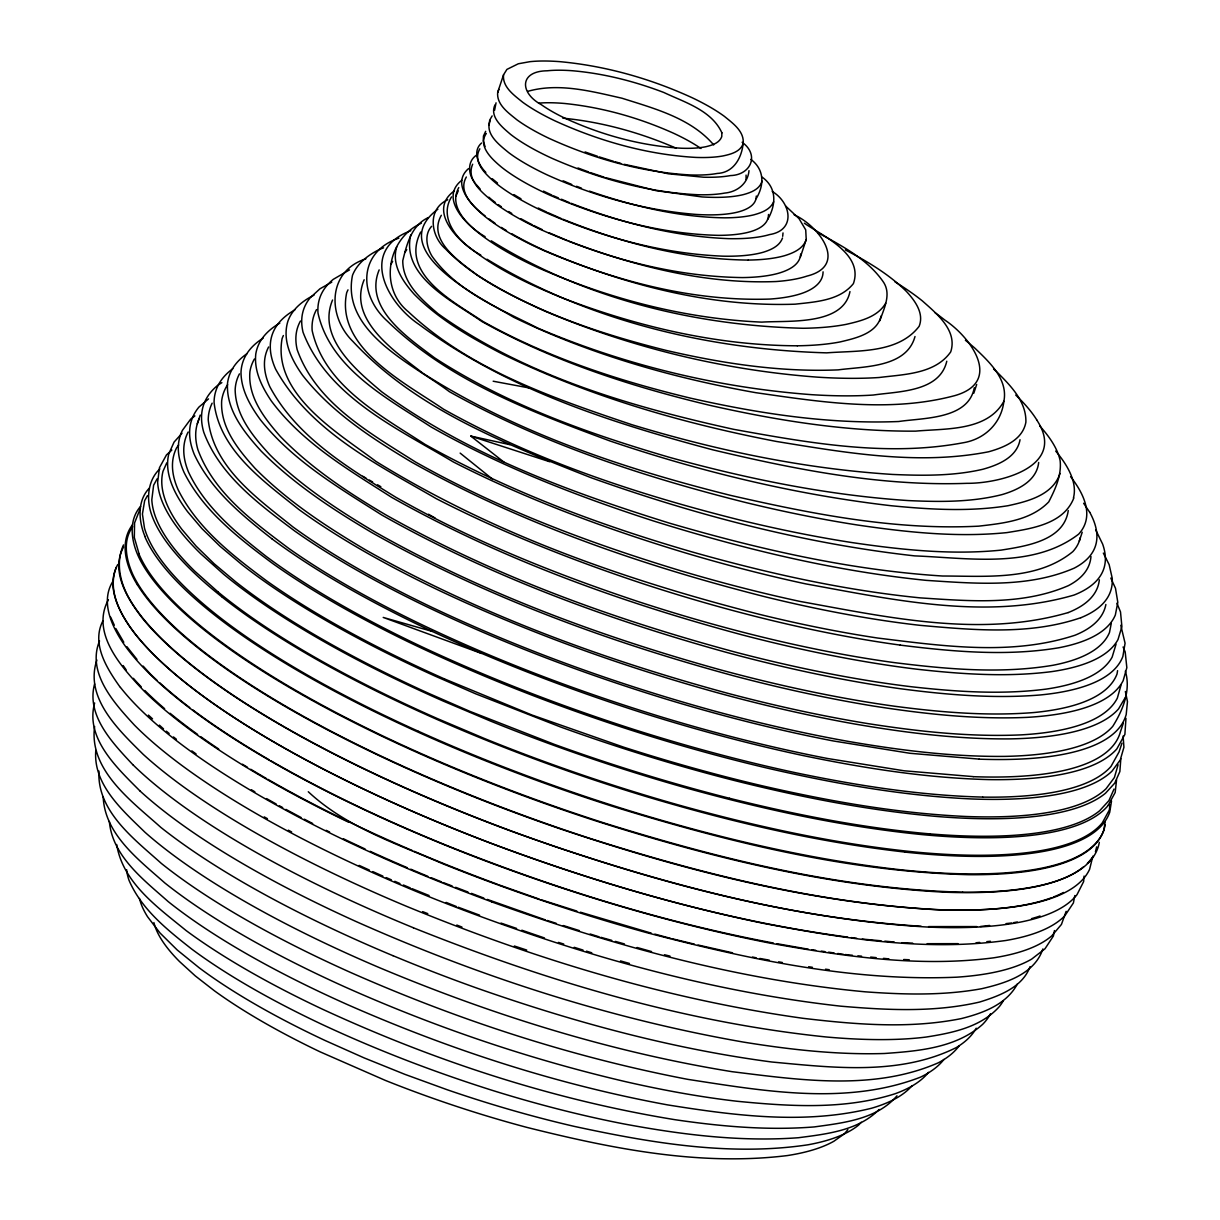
<?xml version="1.0" encoding="UTF-8"?>
<svg xmlns="http://www.w3.org/2000/svg" width="1220" height="1220" viewBox="0 0 1220 1220"><rect width="100%" height="100%" fill="white"/><g stroke="black" fill="none" stroke-linecap="round" stroke-linejoin="round"><path stroke-width="1.5" d="M364.155 279.776C347.181 320.296 396.134 352.153 423.004 373.305C516.655 433.039 623.313 468.556 730.46 495.35C811.727 513.91 894.901 530.456 978.669 526.155C1003.145 523.319 1030.687 520.559 1048.758 501.877C1055.254 489.159 1061.69 475.434 1060.149 460.809A343.643 93.665 18.4 0 0 1039.745 425.963M109.358 821.456C112.362 856.272 143.914 879.986 168.162 901.565A436.424 118.95 18.4 0 0 347.273 1004.518C449.921 1049.688 557.357 1084.641 667.752 1104.923C734.76 1115.614 804.651 1124.825 871.492 1108.248A489.296 133.361 18.4 0 0 912.102 1085.663M494.588 110.319L496.037 102.831M458.781 187.59C448.609 205.844 465.994 222.985 479.277 233.447A153.964 41.968 18.4 0 0 539.194 268.217C609.42 298.961 685.091 318.816 761.844 322.126C787.784 320.372 843.218 325.908 849.959 291.58M98.957 771.07C96.792 811.346 134.444 839.192 161.33 863.409A464.454 126.59 18.4 0 0 350.689 972.508C458.705 1020.225 571.753 1057.115 687.821 1079.364C763.995 1091.031 846.177 1105.762 920.368 1077.199A502.213 136.869 18.4 0 0 943.96 1059.387M490.196 120.353C484.462 133.971 499.575 145.043 508.694 152.622A114.756 31.278 18.4 0 0 547.612 175.1C594.445 196.252 644.8 210.419 696.117 214.43A174.429 47.534 18.4 0 0 737.963 212.021C745.786 209.977 756.4 205.616 756.308 196.039M756.187 198.646C764.604 184.662 764.284 169.427 750.864 159.378M1068.263 510.539C1064.008 540.811 1025.73 546.163 1001.04 550.129C951.326 555.161 901.29 549.808 852.063 542.58A480.649 130.998 18.4 0 1 739.61 519.964C637.252 494.283 535.824 460.931 443.47 409.157C406.321 383.598 335.164 348.142 346.663 292.815A480.695 131.013 18.4 0 1 347.99 289.857M1125.968 718.321L1124.886 734.409L1116.834 748.912A473.101 128.939 18.4 0 1 988.535 779.595C925.782 777.979 863.592 768.142 802.226 755.378A512.034 139.553 18.4 0 1 640.881 712.343C569.816 689.544 499.986 662.887 432.292 631.426A482.373 131.47 18.4 0 1 271.923 538.828M1120.829 758.611L1119.869 771.543L1114.76 783.118L1105.534 793.198A480.451 130.952 18.4 0 1 935.801 816.378C868.061 810.4 801.174 797.209 735.263 780.739A516.929 140.879 18.4 0 1 560.117 726.815L475.525 693.768L435.143 676.109A499.437 136.121 18.4 0 1 241.621 564.387L220.012 546.24L201.986 528.657L187.666 511.79A516.914 140.879 18.4 0 1 168.863 453.733L174.079 442.067L181.993 433.283M1084.077 876.082L1083.619 881.618L1077.016 894.641A480.024 130.83 18.4 0 1 929.533 927.124M95.8 750.407C92.903 784.658 122.656 810.492 144.982 832.269A475.464 129.595 18.4 0 0 379.664 967.75C492.804 1015.208 610.854 1052.052 732.091 1071.694C800 1080.005 873.611 1091.092 938.409 1062.757A507.581 138.333 18.4 0 0 959.21 1045.754M497.699 92.308C496.372 104.6 508.435 112.865 516.807 119.728A104.264 28.426 18.4 0 0 548.893 138.272C593.194 158.539 641.079 172.157 689.849 174.933A154.772 42.181 18.4 0 0 717.253 173.438C733.327 172.752 741.562 158.371 743.132 143.655C744.596 131.424 732.61 123.113 724.299 116.296A102.785 28.014 18.4 0 0 692.258 97.783C650.534 78.614 605.608 65.865 559.843 61.656A154.772 42.181 18.4 0 0 529.876 61.686L518.302 63.775L506.91 69.403L503.54 74.801L497.699 92.308L498.919 89.456M503.54 74.801C502.213 87.078 514.276 95.358 522.648 102.205A104.264 28.411 18.4 0 0 554.734 120.749C599.035 141.017 646.92 154.635 695.69 157.41A154.772 42.181 18.4 0 0 723.094 155.916C730.688 154.269 740.311 151.89 743.132 143.655M782.691 236.299L783.011 232.929M420.671 232.044C399.26 274.164 454.77 302.392 482.708 321.317C547.536 357.612 618.799 380.869 690.779 398.208C758.886 413.549 828.715 424.362 898.713 421.51C923.479 417.774 968.344 419.497 974.292 387.746M472.658 164.212C465.598 180.377 483.516 193.751 494.374 202.749A135.877 37.027 18.4 0 0 540.978 229.665C604.266 257.801 672.891 276.65 742.462 277.58A230.809 62.906 18.4 0 0 778.817 273.173C788.089 270.413 800.091 265.106 800.701 253.989M800.381 257.054L806.222 239.547L805.718 229.879L799.009 218.594L785.588 205.982M428.342 217.572C411.475 225.304 406.763 244.244 402.768 260.699C402.646 283.635 422.135 300.059 438.102 313.753C525.225 375.897 630.328 406.519 733.678 429.333C808.86 442.89 886.909 457.027 963.007 442.784C984.494 439.353 1001.345 423.294 1003.877 401.304C1008.269 379.329 989.252 361.989 974.963 348.249A269.223 73.368 18.4 0 0 965.401 340.273M1109.926 804.59L1109.331 810.019L1102.285 822.875A482.845 131.592 18.4 0 1 915.61 852.063C836.645 844.118 758.886 827.145 682.468 806.069A518.409 141.291 18.4 0 1 484.248 738.42L437.599 718.671A506.437 138.028 18.4 0 1 217.785 591.746M1116.574 779.839L1115.171 792.512L1108.126 805.352M489.159 124.974L489.708 120.139L492.133 115.915M486.292 133.438C477.355 146.232 492.346 159.469 501.45 167.094A121.344 33.077 18.4 0 0 550.449 195.413C603.504 218.212 660.508 234.042 718.504 235.353A189.542 51.652 18.4 0 0 748.119 232.319C756.949 230.077 768.554 225.258 768.508 214.491M767.822 219.295C776.194 204.548 776.972 187.865 762.286 177.236M212.143 403.179A503.982 137.357 18.4 0 0 208.223 419.893C213.652 467.977 257.938 498.751 292.754 526.796A461.282 125.721 18.4 0 0 433.756 608.216C522.831 650.275 615.856 683.673 710.741 710.025A503.982 137.357 18.4 0 0 849.196 741.562C900.558 750.376 952.515 756.903 1004.731 756.385A462.243 125.98 18.4 0 0 1112.777 726.312C1122.873 710.269 1131.123 690.078 1125.343 671.107M823.073 271.831C823.027 283.772 811.071 290.329 801.128 293.623A262.91 71.66 18.4 0 1 769.972 299.052C691.923 301.691 614.529 280.646 543.205 250.283A144.585 39.406 18.4 0 1 485.591 216.992C474.702 207.751 457.195 192.775 466.33 177.007M1103.902 829.691L1105.091 822.219M1111.527 800.961L1109.743 812.185A484.614 132.08 18.4 0 1 904.63 852.063M421.358 223.229C387.502 238.251 378.429 287.737 408.41 311.801C470.173 369.828 552.95 398.086 631.777 424.667C716.582 450.439 804.026 468.785 892.598 474.443C922.716 475.739 953.278 476.136 982.817 469.273C998.235 464.988 1016.824 457.424 1020.042 439.734M396.759 246.852C391.147 264.694 402.875 281.622 414.251 294.294C439.413 319.792 470.905 337.681 502.457 354.059C588.986 396.302 682.224 423.34 776.576 441.487C846.268 452.803 918.416 465.552 988.657 451.766C1004.075 447.466 1022.665 439.901 1025.883 422.212C1026.493 401.731 1010.846 385.932 997.38 372.451A295.225 80.459 18.4 0 0 993.553 368.974M1117.581 670.649L1117.032 673.958A448.121 122.137 18.4 0 1 1033.813 712.541C987.315 716.292 940.65 712.282 894.519 706.227A491.812 134.048 18.4 0 1 719.632 669.627C600.606 636.505 483.638 593.378 375.851 532.469C338.108 510.219 301.157 485.88 269.955 454.877C253.287 436.775 235.689 415.776 235.155 389.912A491.812 134.048 18.4 0 1 239.44 373.884M1074.82 895.556L1073.402 902.937L1064.862 915.747A473.894 129.152 18.4 0 1 1005.707 940.513C924.714 951.661 842.822 938.394 763.217 923.311C675.727 905.118 589.839 879.712 505.98 848.906A522.739 142.465 18.4 0 1 136.442 635.513M1111.267 623.466L1109.498 632.448A429.852 117.15 18.4 0 1 1052.814 665.296C1000.354 674.05 946.827 669.139 894.397 662.628A476.928 129.991 18.4 0 1 637.801 601.46C554.383 573.674 472.323 540.75 395.768 497.226C348.478 467.977 296.826 437.279 269.803 386.679A477.02 130.006 18.4 0 1 268.613 346.983M1054.461 930.555L1053.379 936.045L1044.991 948.779L1031.723 959.057A464.271 126.529 18.4 0 1 956.587 977.189C851.575 981.658 747.631 959.027 646.615 932.629C577.35 913.475 509.213 890.417 442.54 863.653C395.844 843.371 346.251 827.129 308.279 791.749M94.611 683.901C85.964 715.835 113.033 743.392 132.919 764.787M915 336.522C906.49 367.799 864.248 366.351 838.216 369.873C780.236 372.313 722.362 363.453 666.029 350.369C600.209 333.853 534.528 312.015 477.142 275.003C459.97 261.98 427.046 240.401 441.32 215.284M946.781 361.227C939.644 392.077 898.545 391.33 873.413 395.021A426.466 116.235 18.4 0 1 811.346 394.655C717.512 387.625 624.792 365.039 538.188 328.271C500.398 309.026 457.469 292.037 432.002 256.185C426.695 247.34 423.996 234.697 431.575 226.34M1092.876 856.12L1089.597 869.311A482.434 131.486 18.4 0 1 939.247 909.708C819.916 903.654 703.055 874.374 589.611 838.293A521.154 142.038 18.4 0 1 132.888 574.605C126.194 559.858 122.275 540.689 132.736 526.75M1095.438 851.804L1096.658 846.848M410.728 235.018C401.014 276.986 453.794 301.66 481.61 321.348C552.828 361.227 631.228 386.511 710.33 405.437C777.689 420.61 846.482 431.636 915.717 431.133C945.424 428.372 987.224 431.499 1003.877 401.304M116.449 567.117C107.711 587.994 118.34 610.168 130.235 627.385M96.883 660.035C84.104 697.87 118.935 730.261 143.167 754.326A508.054 138.47 18.4 0 0 406.214 906.185C533.506 958.63 666.41 999.241 802.989 1018.303C855.403 1024.464 909.083 1029.085 961.269 1018.593C982.71 1013.195 1006.302 1004.716 1017.358 984.006M797.285 345.779A347.151 94.611 18.4 0 0 840.229 341.905C855.555 338.23 876.844 333.639 881.13 315.934M879.849 320.738C884.073 308.111 891.972 293.547 882.731 281.073C866.932 258.792 841.678 245.799 818.3 232.898M94.657 702.995C84.836 738.451 117.318 768.066 139.827 790.804M1038.678 462.487C1036.71 480.954 1017.968 489.891 1002.169 494.558C971.547 502.365 939.674 501.999 908.336 500.581C827.45 495.228 747.616 478.911 669.582 457.378C587.826 433.496 506.285 404.476 434.503 357.78C408.41 338.016 363.316 308.187 379.161 269.879M1120.997 685.198L1117.337 698.114A455.731 124.211 18.4 0 1 1021.003 734.882C969.717 737.124 918.523 731.512 867.923 723.612A498.431 135.847 18.4 0 1 728.309 693.448C602.771 659.38 479.49 614.178 366 550.083C326.472 526.75 287.691 501.283 255.224 468.526C238.358 449.814 220.21 427.671 221.659 400.938A498.431 135.847 18.4 0 1 227.621 384.696M94.626 726.479C88.618 770.262 131.974 801.418 160.842 827.389A485.88 132.431 18.4 0 0 392.992 955.702M1118.084 764.757L1114.409 777.506L1106.113 788.669A477.066 130.022 18.4 0 1 965.843 816.485C896.99 813.313 828.883 801.174 761.814 785.711A515.053 140.376 18.4 0 1 623.603 747.143L531.905 714.996L444.446 678.915M1116.056 644.16L1112.167 657.046A439.246 119.712 18.4 0 1 1045.921 689.132C1001.178 694.851 955.946 691.725 911.294 686.738A484.98 132.172 18.4 0 1 735.828 652.258C614.636 619.623 495.381 576.618 385.794 514.84C347.99 492.544 310.932 468.053 280.249 436.363C264.511 418.46 247.69 397.018 249.917 371.719A484.98 132.187 18.4 0 1 254.4 359.046M123.495 544.928C114.848 563.976 120.81 585.341 131.47 602.253A522.282 142.344 18.4 0 0 554.216 846.299C675.682 887.077 801.189 919.987 929.594 927.169M197.304 423.828L200.217 415.075M451.522 196.893C439.612 216.199 454.389 236.36 470.036 247.904C497.699 269.772 529.983 284.733 562.466 297.97C637.297 326.548 716.857 345.519 797.285 345.794M495.015 104.844C489.281 116.876 502.381 127.322 510.463 134.261A109.297 29.783 18.4 0 0 552.416 158.508C598.273 178.562 647.484 192.333 697.626 194.727A163.831 44.652 18.4 0 0 724.665 193.08C737.124 191.982 747.875 183.656 749.004 170.648M973.773 393.252L976.686 384.483M1079.303 541.009L1082.216 532.255M1123.3 723.216L1120.372 731.97A469.075 127.841 18.4 0 1 973.301 776.683M1121.973 743.178L1119.045 751.932L1110.993 766.434A473.101 128.939 18.4 0 1 982.695 797.102M1030.015 966.667C1022.497 987.453 999.028 995.993 979.614 1002.047C934.017 1012.615 886.742 1010.129 840.488 1006.149C701.912 990.64 567.025 950.883 437.507 900.116A512.934 139.797 18.4 0 1 134.398 725.092C114.314 703.223 86.452 672.876 99.537 640.942M1066.128 911.34L1061.446 924.424L1051.838 935.786A469.242 127.886 18.4 0 1 993.522 957.837C918.751 967.536 843.203 956.327 769.591 943.045C671.823 923.738 576.038 895.16 482.876 859.932A521.611 142.16 18.4 0 1 124.44 644.907C112.133 627.232 100.162 602.299 112.621 581.757M139.72 509.914L134.566 522.922L134.322 537.532L139.019 553.712M762.027 181.139C759.801 189.191 751.078 192.485 743.803 194.499A174.429 47.534 18.4 0 1 701.973 196.923L656.116 190.671L605.806 177.708M1042.871 948.946C1034.499 974.399 1005.265 983.228 981.764 988.688C943.365 995.718 904.096 994.651 865.346 991.829C737.353 979.934 612.486 945.363 491.858 901.946M102.907 620.873C91.027 643.87 107.085 668.911 120.338 687.439M455.853 196.344L458.247 190.854M1114.028 789.05L1108.919 800.625L1099.693 810.705A480.451 130.952 18.4 0 1 929.96 833.885M166.743 462.914L163.023 471.24A516.914 140.879 18.4 0 0 181.841 529.312L196.145 546.179L214.171 563.762L235.811 581.909A499.392 136.106 18.4 0 0 429.287 693.631L469.685 711.275L554.276 744.337A516.929 140.895 18.4 0 0 729.423 798.261M806.222 239.547C803.172 248.834 793.274 253.013 784.658 255.666A230.809 62.906 18.4 0 1 748.287 260.058M485.667 131.318L483.455 136.03L483.272 140.925L485.041 146.629M479.826 148.84C471.759 162.763 487.405 175.909 496.982 184.052A128.375 34.983 18.4 0 0 547.704 213.363C603 237.381 662.399 253.684 722.85 256.169A207.766 56.623 18.4 0 0 763.766 252.083C771.269 249.673 779.687 245.983 782.523 237.976M1060.027 473.436C1052.814 495.167 1027.865 501.389 1007.964 505.72C969.366 511.882 930.082 509.518 891.378 505.751C795.592 494.695 701.378 471.896 610.107 441.015C531.249 411.765 448.823 380.808 387.396 321.195C358.192 295.011 358.238 251.915 398.864 238.159M1073.813 498.034C1063.55 524.264 1031.266 528.657 1006.881 532.606C957.166 537.654 907.131 532.286 857.904 525.073A480.649 130.998 18.4 0 1 745.45 502.457C643.108 476.761 541.665 443.409 449.311 391.635C413.351 364.338 340.868 332.435 352.504 275.308A480.695 131.013 18.4 0 1 380.06 249.185L383.553 247.843M332.557 300.013C316.864 337.559 356.148 370.224 381.677 391.772C467.428 454.526 568.794 491.782 669.49 523.151C758.596 549.122 849.791 570.197 942.663 576.023C986.141 576.008 1036.924 580.979 1072.807 551.638A379.893 103.532 18.4 0 0 1080.279 537.608M132.416 524.859C118.828 543.098 126.483 567.208 137.311 584.746M157.136 478.804L153.628 485.194L151.814 499.697A518.409 141.291 18.4 0 0 194.986 571.387L217.8 591.746M147.468 495.655L144.661 500.627L142.42 514.047L144.478 528.062A519.339 141.535 18.4 0 0 194.27 595.939A512.644 139.72 18.4 0 0 417.743 730.993M390.918 264.359L392.642 261.37M1125.74 696.772L1118.633 708.789A462.243 125.98 18.4 0 1 1010.587 738.878C958.371 739.381 906.414 732.869 855.037 724.055A503.982 137.357 18.4 0 1 716.582 692.502C621.697 666.15 528.672 632.753 439.596 590.693A461.282 125.721 18.4 0 1 298.58 509.289C263.779 481.229 219.478 450.47 214.064 402.387A503.982 137.357 18.4 0 1 232.806 368.699M773.663 201.788C770.262 209.596 761.57 212.677 753.96 214.811A189.542 51.667 18.4 0 1 724.345 217.831C678.289 217.129 632.936 206.134 589.565 191.159M404.887 252.525L406.763 249.612M108.412 599.691C90.005 633.5 122.64 668.529 144.692 691.679A520.513 141.855 18.4 0 0 348.584 822.188M123.586 547.002C110.303 571.25 127.322 598.7 142.221 617.991A522.648 142.45 18.4 0 0 511.836 831.384C643.718 878.812 780.617 917.577 921.1 926.254M117.745 564.509C104.462 588.757 121.481 616.222 136.381 635.513M885.689 303.231C877.607 317.032 860.588 321.058 846.085 324.383A347.151 94.611 18.4 0 1 803.141 328.271C694.622 325.587 583.846 298.412 491.263 240.813M140.605 506.361C128.13 520.452 131.272 541.329 138.714 557.082A521.108 142.023 18.4 0 0 595.451 820.77C708.911 856.867 825.772 886.132 945.103 892.201A482.434 131.486 18.4 0 0 1083.604 866.81M178.654 445.041L176.595 447.847A515.053 140.376 18.4 0 0 178.273 490.043C197.609 528.519 232.745 555.618 266.555 580.812A491.462 133.956 18.4 0 0 444.446 678.915M896.974 1095.804C876.997 1119.365 843.127 1122.934 814.335 1126.914C767.822 1130.635 721.142 1126.472 675.102 1119.716C552.767 1099.799 433.923 1060.775 321.562 1008.772A419.954 114.466 18.4 0 1 186.141 930.586C158.005 907.512 122.869 883.005 116.678 844.499M481.595 142.999C472.003 151.31 478.408 165.035 485.834 172.401M847.9 1129.659L844.347 1133.837L833.885 1141.249A452.239 123.25 18.4 0 1 787.342 1155.569C699.746 1166.381 611.54 1148.584 526.826 1127.371A343.034 93.498 18.4 0 1 385.185 1080.34L320.097 1051.838A351.238 95.724 18.4 0 1 214.43 990.808L195.276 975.909L179.493 961.512A343.034 93.498 18.4 0 1 153.903 922.579M879.117 1109.438C858.453 1130.681 826.397 1134.051 798.444 1137.726C739.945 1142.057 681.339 1134.6 623.908 1123.925A373.747 101.855 18.4 0 1 493.078 1090.604C434.976 1072.273 377.971 1050.481 322.751 1024.754A400.221 109.083 18.4 0 1 191.799 949.129C167.46 929.96 141.657 909.617 129.061 880.398A373.747 101.855 18.4 0 1 126.651 869.692M149.191 488.29C137.021 501.084 138.592 520.909 144.86 536.19M861.228 1122.247L858.651 1125.053A463.524 126.331 18.4 0 1 807.823 1144.818C729.85 1156.453 650.733 1142.85 574.467 1126.426A359.687 98.042 18.4 0 1 446.932 1089.658L404.796 1074.317L364.033 1057.862L325.237 1040.569A376.873 102.709 18.4 0 1 199.165 967.78L177.266 950.029L159.988 932.964L147.605 916.815A359.687 98.027 18.4 0 1 139.492 898.469M468.526 168.604C450.759 183.93 471.743 206.134 485.118 215.94M476.578 155.093C467.092 161.345 468.038 174.582 474.824 182.497M159.82 468.953C148.611 479.399 146.537 496.265 150.319 510.539A519.339 141.535 18.4 0 0 222.375 597.266M171.837 450.073L166.469 454.907L159.469 467.687L157.654 482.174A518.409 141.291 18.4 0 0 200.842 553.865L223.641 574.239A506.498 138.043 18.4 0 0 443.439 701.164L490.089 720.898A518.409 141.291 18.4 0 0 688.309 788.547C764.726 809.638 842.486 826.596 921.451 834.541A482.845 131.592 18.4 0 0 1108.217 805.398M208.513 398.909L198.952 407.068A512.034 139.553 18.4 0 0 194.331 454.526C210.892 489.861 241.865 515.267 271.938 538.828M454.374 190.869C426.009 211.09 460.443 244.274 480.771 255.026M437.858 209.215C381.524 251.152 486.475 300.791 513.635 317.246C589.931 354.318 672.266 377.834 755.622 392.657C821.197 402.036 889.96 413.062 955.092 395.539C1002.993 381.662 971.074 337.483 944.798 320.036A240.889 65.651 18.4 0 0 934.993 312.686M194.88 415.944L190.671 419.131L182.436 430.325A515.053 140.376 18.4 0 0 184.113 472.521C203.45 511.012 238.586 538.111 272.395 563.289A490.882 133.788 18.4 0 0 409.31 642.345C480.512 676.582 554.307 705.267 629.444 729.636A515.053 140.376 18.4 0 0 767.654 768.203C834.724 783.667 902.815 795.806 971.684 798.963A477.066 130.022 18.4 0 0 1111.969 771.162L1120.25 759.999L1123.925 747.235L1123.101 736.057M461.755 180.301C438.483 198.479 467.656 226.752 485.103 236.649M447.74 199.775C426.832 209.108 430.584 236.162 445.742 249.139C473.024 277.214 508.908 294.615 544.029 310.749C630.633 347.532 723.353 370.117 817.187 377.132A426.466 116.22 18.4 0 0 879.239 377.498C903.776 374.357 935.023 374.204 950.715 351.894C957.791 330.467 936.441 313.479 922.351 300.898A210.709 57.431 18.4 0 0 894.87 281.759M221.857 382.653L217.587 385.428A508.099 138.485 18.4 0 0 203.74 432.17C219.737 475.571 259.159 504.257 294.783 531.051A472.14 128.679 18.4 0 0 421.327 604.129C500.169 642.284 582.291 673.364 665.983 699.06A508.099 138.485 18.4 0 0 833.428 740.982L909.861 753.274L979.05 759.099M331.779 282.14L319.914 288.82L310.2 297.771A476.273 129.808 18.4 0 0 303.048 332.252C327.692 397.034 397.552 428.555 453.23 461.892C527.299 499.727 605.562 528.748 685.076 552.812A476.273 129.808 18.4 0 0 805.795 583.892C893.345 599.706 986.4 620.599 1074.042 595.055A407.831 111.157 18.4 0 0 1102.605 544.013L1095.651 529.8M410.804 230.717C359.168 249.871 385.657 302.072 419.161 324.535C505.492 388.829 609.741 422.379 712.602 449.783C795.821 469.608 881.084 486.46 967.033 483.318C1000.354 483.577 1067.317 466.589 1036.909 420.214M365.878 258.838C327.448 271.038 327.082 316.254 352.931 341.463C416.218 409.569 506.163 444.049 590.739 477.584C695.522 515.038 804.01 543.54 914.756 555.893C968.36 557.952 1032.959 569.191 1078.663 534.131A379.893 103.532 18.4 0 0 1070.58 476.669M349.515 269.879L333.243 279.365A477.325 130.098 18.4 0 0 318.008 313.113C330.376 368.531 387.06 398.254 430.904 426.847C501.283 466.772 577.045 496.265 653.905 521.092C742.629 548.771 833.489 570.975 926.102 580.354C975.329 583.557 1027.728 588.238 1074.179 568.154A394.7 107.574 18.4 0 0 1089.719 512.263M527.772 91.347C558.638 82.502 591.547 91.363 621.941 98.21C654.286 108.519 690.901 118.096 713.685 144.905M1080.813 617.716C1029.238 635.437 973.362 630.023 920.063 625.341A470.173 128.146 18.4 0 1 765.352 596.839C642.864 565.729 521.992 524.142 411.521 462.075C371.673 438.285 331.596 412.329 302.651 375.379C291.641 359.93 281.881 340.517 287.905 321.195A470.874 128.329 18.4 0 1 314.013 295.148M1068.201 612.577C980.56 638.106 887.504 617.213 799.954 601.414A476.273 129.808 18.4 0 1 679.235 570.319C588.208 542.641 498.431 508.969 415.456 461.983C370.163 433.161 316.209 403.256 297.207 349.759A476.273 129.808 18.4 0 1 300.455 321.012M980.484 926.483L989.618 925.462M1006.073 923.616L1011.563 923.006M976.091 942.77L979.66 942.404M986.827 941.642L990.411 941.26M976.778 926.575L928.572 926.59M958.005 943.655L927.154 943.701M748.302 260.073C684.542 259.433 621.682 242.948 562.832 219.203M962.671 892.201C841.312 889.029 722.332 859.597 606.904 823.851A519.156 141.489 18.4 0 1 138.79 553.651M901.748 942.709L912.636 943.136M903.715 959.515L909.251 959.759M982.679 797.087C919.926 795.501 857.751 785.665 796.385 772.9A512.034 139.553 18.4 0 1 635.04 729.85C563.976 707.051 494.146 680.394 426.451 648.948A482.373 131.47 18.4 0 1 266.097 556.335C236.024 532.774 205.052 507.367 188.49 472.033A512.034 139.553 18.4 0 1 188.139 432.032M973.209 776.621L904.02 770.781L827.587 758.504A508.099 138.485 18.4 0 1 660.142 716.567C576.45 690.871 494.329 659.807 415.486 621.636A472.14 128.679 18.4 0 1 288.957 548.558C253.318 521.779 213.896 493.078 197.899 449.692A508.099 138.485 18.4 0 1 199.135 418.917M862.235 939.08L881.053 940.803M884.82 941.154L894.229 942.023M845.14 954.558L852.429 955.275M857.904 955.824L861.564 956.175M870.683 957.075L876.158 957.624M883.463 958.34L888.938 958.889M562.801 118.157C601.78 121.893 640.012 132.523 675.895 148.077M929.976 833.901C862.235 827.922 795.348 814.731 729.423 798.261M900.238 645.121C952.668 651.617 1006.195 656.528 1058.67 647.789A429.852 117.15 18.4 0 0 1115.354 614.941L1117.81 602.36L1115.507 588.314L1110.825 578.097M904.569 852.018C816.531 842.059 729.987 821.624 645.197 796.248A519.339 141.535 18.4 0 1 465.72 731.786A512.873 139.781 18.4 0 1 222.33 597.251M847.702 937.112C724.68 920.719 604.739 885.872 488.717 842.41A521.458 142.13 18.4 0 1 130.296 627.4M851.331 937.601L856.791 938.348M808.631 966.743L812.383 967.292M825.528 969.183L829.28 969.732M808.372 949.221L777.064 943.716M812.047 949.755L815.722 950.288M821.243 951.097L824.918 951.63M828.593 952.164L834.099 952.957M837.789 953.491L843.294 954.299M759.862 958.462L769.24 960.14M778.619 961.833L782.371 962.504M773.388 943.029C662.079 922.061 553.483 888.068 448.38 846.131A520.406 141.84 18.4 0 1 271.099 760.914M493.17 381.219L528.779 387.868M732.549 952.805L698.038 945.012M752.481 957.029L756.11 957.791M504.058 462.197L470.783 436.089L509.899 444.675M672.54 938.851L694.393 944.127M664.458 954.741L669.993 956.114M651.282 933.147L580.4 912.194M654.82 934.108L670.725 938.409M615.399 161.863L620.721 163.343M624.274 164.319L668.423 173.804L703.467 177.205A163.831 44.652 18.4 0 0 730.505 175.573C750.788 175.055 759.801 154.986 742.126 142.252M600.911 937.326L611.769 940.376M615.383 941.398L624.426 943.929M637.084 947.498L651.556 951.569M620.492 960.918L629.474 963.464M432.292 631.426L383.217 617.427L481.488 653.432M599.218 156.892L613.614 161.375M558.455 942.389L563.716 944.036M574.223 947.315L582.992 950.06M586.5 951.158L591.761 952.789M547.216 920.475L556.167 923.296M563.32 925.538L579.424 930.616M590.16 934.001L599.096 936.823M540.872 899.674L576.816 911.065M470.783 436.089L549.717 461.755M514.337 946.003L526.735 950.075M590.404 172.6L604.159 177.205M500.962 923.082L516.609 928.435M521.84 930.219L544.455 937.951M585.066 151.951L597.449 156.267M545.432 919.91L487.314 899.414M499.422 885.049L539.133 899.064M577.975 167.994L588.635 171.944M458.186 907.207L479.567 915.153M576.587 186.294L581.437 188.139M568.886 241.148C634.674 266.235 704.931 284.275 775.813 281.546A262.91 71.66 18.4 0 0 806.954 276.101C849.318 265.579 818.666 225.578 794.128 214.796M443.348 882.609L452.132 885.964M455.655 887.306L467.962 892.018M471.484 893.36L483.791 898.072M571.128 203.298C621.407 222.848 674.584 236.619 728.691 238.647A207.766 56.623 18.4 0 0 769.606 234.575C796.309 230.26 791.018 202.657 772.245 191.464M422.623 911.614L427.762 913.627M456.814 925.05L461.938 927.063M413.366 927.779C545.553 980.727 683.627 1022.162 825.665 1036.924A440.893 120.17 18.4 0 0 926.27 1037.03C952.393 1032.928 981.002 1027.179 999.424 1006.5A519.537 141.596 18.4 0 0 1003.374 1000.598M412.04 888.678L429.104 895.541M446.169 902.419L456.402 906.536M563.152 180.819L571.738 184.464M549.046 232.761L567.163 240.492M553.544 195.84L558.318 197.884M561.505 199.241L569.466 202.657M316.529 309.59A477.325 130.098 18.4 0 0 312.167 330.635C324.535 386.038 381.219 415.761 425.048 444.37C508.77 491.157 599.005 524.89 690.916 551.592C766.007 572.866 842.501 590.114 920.261 597.876C969.488 601.063 1021.887 605.76 1068.339 585.661A394.7 107.574 18.4 0 0 1090.97 556.442M548.405 212.859L561.154 218.517M804.315 223.184C823.195 236.314 863.76 253.989 853.405 283.604C839.711 300.73 815.295 301.904 795.15 304.176C709.095 307.15 623.618 284.458 545.035 250.71A153.949 41.953 18.4 0 1 511.805 233.752M845.384 249.932C867.252 261.339 888.785 274.103 906.475 291.488C914.878 300.638 924.333 313.25 919.148 326.289C898.164 353.678 857.706 350.46 826.718 352.854C708.728 349.5 588.299 320.997 487.009 259.25M362.736 476.257L366.031 478.149M369.325 480.055L372.603 481.946M377.544 484.797L380.823 486.704M428.525 514.23L435.098 518.027M460.154 453.108L492.194 478.896M492.209 178.7L497.546 183.061M488.839 197.198L491.431 199.47A144.585 39.406 18.4 0 0 495.427 202.55M148.413 715.103L152.53 718.854M159.393 725.137L163.526 728.904M136.945 659.364L126.865 646.661M143.121 666.089L150.533 674.157A520.406 141.84 18.4 0 0 156.968 680.257M475.693 183.946L480.146 188.993M123.784 642.254L115.763 628.468M123.144 665.54L126.178 669.917M1083.619 503.25L1089.704 512.263M1103.337 553.087L1109.148 564.616L1112.198 578.128A419.238 114.268 18.4 0 1 1080.828 617.716M1120.799 625.28L1125.069 643.214L1122.873 656.451A448.121 122.137 18.4 0 1 1039.653 695.019C993.156 698.785 946.491 694.775 900.36 688.721A491.812 134.048 18.4 0 1 725.473 652.105C606.447 618.997 489.479 575.855 381.692 514.947C338.245 487.375 292.571 460.504 260.18 419.482C250.131 405.62 241.133 390.003 240.996 372.39A491.812 134.048 18.4 0 1 263.169 338.108M110.684 617.167L114.314 625.235M1123.086 646.981L1125.191 651.968L1126.838 667.691L1123.178 680.607A455.731 124.211 18.4 0 1 1026.843 717.375C975.558 719.602 924.363 713.99 873.764 706.09A498.431 135.847 18.4 0 1 734.15 675.926C608.612 641.872 485.331 596.671 371.841 532.576C332.313 509.243 293.532 483.761 261.065 451.019C244.198 432.307 226.051 410.149 227.499 383.415A498.431 135.847 18.4 0 1 247.035 353.632M1116.94 603.183L1120.509 611.921L1121.897 626.638L1118.008 639.539A439.246 119.712 18.4 0 1 1051.762 671.61C1007.019 677.329 961.787 674.202 917.135 669.231A484.98 132.187 18.4 0 1 741.684 634.751C620.477 602.116 501.222 559.111 391.635 497.333C348.371 469.7 302.438 442.875 271.282 400.907C262.056 387.106 253.989 371.322 255.758 354.212A484.98 132.187 18.4 0 1 279.807 323.132M1125.359 691.481L1127.463 701.622L1126.212 714.447A469.075 127.841 18.4 0 1 979.141 759.16M103.197 797.041C104.828 834.526 138.973 859.963 164.73 882.884A451.4 123.022 18.4 0 0 345.031 986.98C435.159 1027.194 529.022 1059.082 625.128 1081.561A403.53 109.983 18.4 0 0 737.52 1101.309C789.736 1106.388 844.072 1109.941 894.824 1093.837A496.143 135.222 18.4 0 0 928.527 1072.334M746.076 175.1L746.091 179.401M1104.039 829.737A484.614 132.08 18.4 0 1 898.774 869.57C810.721 859.551 724.161 839.162 639.356 813.77A519.339 141.55 18.4 0 1 417.789 730.978M144.646 536.129A519.156 141.489 18.4 0 0 612.745 806.389C728.203 842.029 847.153 871.553 968.512 874.694A483.959 131.897 18.4 0 0 1105.152 824.872M1099.312 842.395A483.959 131.897 18.4 0 1 962.732 892.247M1092.022 857.797A482.434 131.486 18.4 0 1 1087.371 863.348M137.402 584.761A522.221 142.328 18.4 0 0 560.056 828.792C681.522 869.57 807.03 902.464 935.435 909.647A480.024 130.83 18.4 0 0 1051.793 897.645M1063.535 892.476A480.024 130.83 18.4 0 1 1053.348 897.051M1040.065 916.006A473.894 129.152 18.4 0 1 1031.464 918.66M1017.282 921.969A473.894 129.152 18.4 0 1 1013.485 922.671M269.437 759.953A520.406 141.84 18.4 0 1 192.745 709.857M189.725 707.585A520.406 141.84 18.4 0 1 159.652 682.712M497.745 884.378A515.938 140.62 18.4 0 1 414.053 851.27M412.284 850.523A515.938 140.62 18.4 0 1 267.805 779.305M266.25 778.406A515.938 140.62 18.4 0 1 250.802 769.301M247.446 767.273A515.938 140.62 18.4 0 1 242.46 764.223M218.685 749.004A515.938 140.62 18.4 0 1 200.644 736.605M197.609 734.425A515.938 140.62 18.4 0 1 170.083 713.258M164.608 708.667A515.938 140.62 18.4 0 1 144.845 690.505M141.261 686.86A515.938 140.62 18.4 0 1 133.376 678.32M491.904 901.9A516.151 140.666 18.4 0 1 120.521 687.485M441.609 881.907A513.147 139.858 18.4 0 1 431.255 877.714M427.824 876.311A513.147 139.858 18.4 0 1 410.774 869.189M407.388 867.74A513.147 139.858 18.4 0 1 370.148 851.301M365.115 848.998A513.147 139.858 18.4 0 1 343.445 838.78M329.598 832.025A513.147 139.858 18.4 0 1 326.167 830.317M312.671 823.5A513.147 139.858 18.4 0 1 304.39 819.215M301.05 817.476A513.147 139.858 18.4 0 1 285.968 809.394M282.674 807.594A513.147 139.858 18.4 0 1 279.41 805.795M276.162 803.995A513.147 139.858 18.4 0 1 266.555 798.581M254.843 791.795A513.147 139.858 18.4 0 1 251.381 789.752M196.054 753.914A513.147 139.858 18.4 0 1 191.86 750.895M176.397 739.259A513.147 139.858 18.4 0 1 173.469 736.941M169.153 733.479A513.147 139.858 18.4 0 1 166.362 731.192M410.316 887.931A507.932 138.439 18.4 0 1 403.393 885.003M399.946 883.539A507.932 138.439 18.4 0 1 394.792 881.313M391.361 879.834A507.932 138.439 18.4 0 1 386.237 877.592M382.851 876.097A507.932 138.439 18.4 0 1 372.74 871.583M369.355 870.058A507.932 138.439 18.4 0 1 359.198 865.407M291.641 831.948A507.932 138.439 18.4 0 1 288.332 830.179M267.394 818.666A507.932 138.439 18.4 0 1 264.252 816.897M413.397 927.764A501.42 136.655 18.4 0 1 132.98 764.803M990.472 1013.789A516.045 140.651 18.4 0 1 982.512 1024.48C955.885 1048.056 918.248 1051.091 884.347 1053.501C837.057 1054.949 789.889 1049.596 743.285 1042.063C609.893 1018.685 480.085 976.717 356.469 921.71A494.329 134.734 18.4 0 1 139.812 790.804M393.008 955.687A479.582 130.708 18.4 0 0 477.325 988.261C572.912 1021.811 671.259 1048.727 771.833 1062.01C832.818 1067.652 899.353 1075.857 956.221 1047.614A512.507 139.675 18.4 0 0 976.213 1028.216M294.844 309.895A477.02 130.006 18.4 0 0 275.628 369.157C309.941 431.224 377.315 464.484 436.348 498.705C502.93 532.85 572.683 560.407 643.657 583.938A476.928 129.991 18.4 0 0 900.207 645.09M1105.869 604.495A419.238 114.268 18.4 0 1 1074.988 635.239C1011.41 656.086 942.877 645.99 877.912 638.075A470.874 128.329 18.4 0 1 759.511 614.361C625.921 580.278 493.734 534.299 375.989 461.434C338.443 433.039 272.243 394.594 282.064 338.718A470.874 128.329 18.4 0 1 283.375 335.531M1099.342 579.82A407.831 111.157 18.4 0 1 1068.201 612.577M1055.697 451.08A364.368 99.308 18.4 0 1 1073.432 497.912M1015.726 395.082A320.646 87.398 18.4 0 1 1036.954 420.229M506.483 230.595A153.949 41.953 18.4 0 1 501.374 227.423M494.969 223.199A153.949 41.953 18.4 0 1 489.113 219.005M542.107 229.558A144.585 39.406 18.4 0 1 533.72 225.471M532.088 224.648A144.585 39.406 18.4 0 1 521.032 218.792M511.759 213.424A144.585 39.406 18.4 0 1 508.679 211.533M501.283 206.698A144.585 39.406 18.4 0 1 498.294 204.625M546.819 212.158A135.877 37.027 18.4 0 1 538.279 208.04M520.955 198.784A135.877 37.027 18.4 0 1 513.971 194.605M551.837 195.063A128.359 34.983 18.4 0 1 543.464 191.113M538.584 103.151A132.019 35.99 18.4 0 1 564.799 103.502C602.329 107.329 639.127 117.76 673.516 133.224A88.74 24.186 18.4 0 1 700.951 148.504M721.889 132.827L721.752 136.701C719.342 143.121 712.038 145.21 706.014 146.69A131.699 35.898 18.4 0 1 681.385 148.23C640.607 145.897 600.469 134.749 563.533 117.532A81.908 22.326 18.4 0 1 541.451 104.767C519.308 92.75 519.354 71.034 547.231 70.79A131.684 35.883 18.4 0 1 572.561 70.76C603.824 73.459 634.537 81.313 663.817 92.476C684.603 102.297 711.702 110.319 721.889 132.827"/></g></svg>
